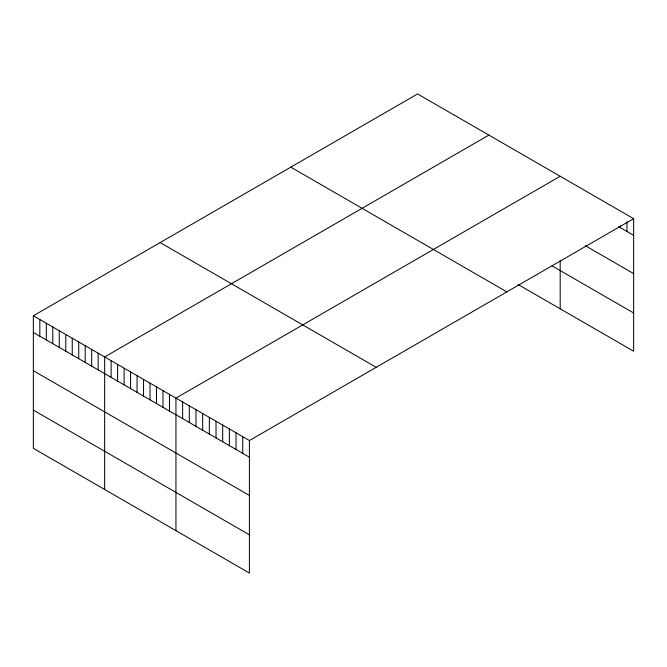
<?xml version="1.0" encoding="UTF-8"?>
<svg xmlns="http://www.w3.org/2000/svg" width="667" height="667" viewBox="0 0 667 667"><rect width="100%" height="100%" fill="white"/><g stroke="black" fill="none" stroke-linecap="round" stroke-linejoin="round"><path stroke-width="1" d="M33.35 315.783L249.408 440.52L249.408 573.053L33.35 448.316L33.35 315.783L417.592 93.947L633.65 218.684L633.65 351.217L518.059 284.484M488.886 135.109L104.652 356.945L104.652 489.478M560.188 176.271L175.946 398.107L175.946 530.649M249.408 440.52L633.65 218.684M618.626 226.688L633.65 235.368M585.234 245.648L633.65 273.595M552.084 265.9L633.65 312.99M290.787 167.15L506.853 291.888M160.147 242.571L376.213 367.317M33.35 332.466L249.408 457.203M33.35 370.694L249.408 495.439M33.35 410.088L249.408 534.826M626.972 221.694L626.972 231.507M620.293 225.688L620.293 227.655M560.188 260.73L560.188 308.804M242.73 436.668L242.73 453.352M236.051 432.808L236.051 449.491M229.373 428.956L229.373 445.639M222.695 425.104L222.695 441.779M216.016 421.244L216.016 437.927M209.338 417.392L209.338 434.067M202.66 413.532L202.66 430.215M195.981 409.68L195.981 426.363M189.303 405.819L189.303 422.503M182.625 401.968L182.625 418.651M169.468 394.372L169.468 411.047M162.99 390.629L162.99 407.312M156.503 386.885L156.503 403.568M150.025 383.141L150.025 399.825M143.538 379.398L143.538 396.081M137.06 375.654L137.06 392.338M130.574 371.919L130.574 388.594M124.095 368.176L124.095 384.851M117.617 364.432L117.617 381.115M111.131 360.689L111.131 377.372M98.166 353.202L98.166 369.885M91.687 349.458L91.687 366.141M85.201 345.723L85.201 362.398M78.723 341.979L78.723 358.663M72.244 338.236L72.244 354.919M65.758 334.492L65.758 351.175M59.28 330.749L59.28 347.432M52.793 327.005L52.793 343.688M46.315 323.27L46.315 339.945M39.828 319.526L39.828 336.21"/></g></svg>
